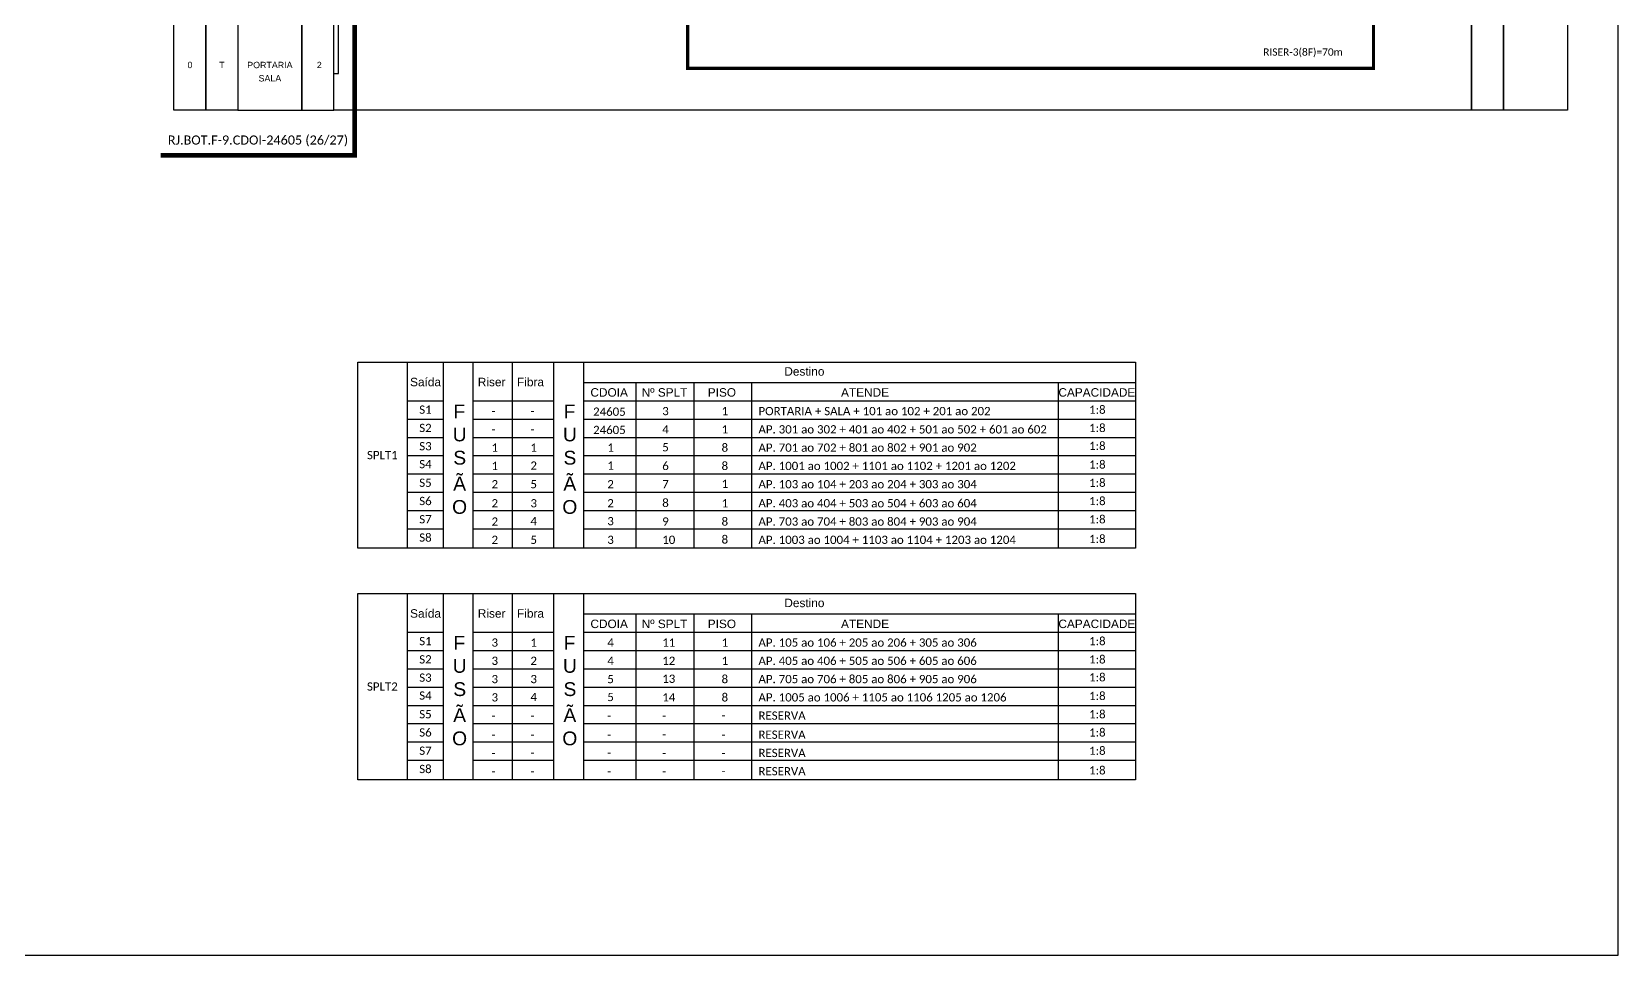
# Model space of a CAD drawing. Extents: x -89 to 749, y 705 to 1299.
# Drawn here: x 404.6 to 749.2, y 705 to 905.6 of the extents above; entities that cross this region are included whole.
import ezdxf
from ezdxf.enums import TextEntityAlignment as Align

# ---------------------------------------------------------------- set-up
doc = ezdxf.new("R2010")
doc.units = 0
doc.styles.add('ARIAL', font='arial.ttf')
doc.styles.add('WMF-Calibri0', font='calibri.ttf')

msp = doc.modelspace()

# ---------------------------------------------------------------- linework, layer by layer
at = {"color": 7}
for p, q in [((475.47, 833.84), (644.37, 833.84)), ((475.47, 793.42), (475.47, 833.84)), ((486.13, 833.84), (486.13, 793.42)), ((494.01, 833.84), (494.01, 793.42)), ((500.49, 793.42), (500.49, 833.84)), ((508.94, 833.84), (508.94, 793.42)), ((517.95, 833.84), (517.95, 793.42)), ((524.43, 833.84), (524.43, 793.42)), ((644.37, 833.84), (644.37, 793.42)), ((524.43, 829.43), (644.37, 829.43)), ((535.84, 829.43), (535.84, 793.42)), ((548.41, 829.43), (548.41, 793.42)), ((560.96, 829.43), (560.96, 793.42)), ((627.58, 829.43), (627.58, 793.42)), ((486.13, 825.46), (494.01, 825.46)), ((500.49, 825.46), (517.95, 825.46)), ((524.43, 825.46), (644.37, 825.46)), ((486.13, 821.49), (494.01, 821.49)), ((500.49, 821.49), (517.95, 821.49)), ((524.43, 821.49), (644.37, 821.49)), ((486.13, 817.52), (494.01, 817.52)), ((500.49, 817.52), (517.95, 817.52)), ((524.43, 817.52), (644.37, 817.52)), ((486.13, 813.55), (494.01, 813.55)), ((500.49, 813.55), (517.95, 813.55)), ((524.43, 813.55), (644.37, 813.55)), ((486.13, 809.58), (494.01, 809.58)), ((500.49, 809.58), (517.95, 809.58)), ((524.43, 809.58), (644.37, 809.58)), ((486.13, 805.62), (494.01, 805.62)), ((500.49, 805.62), (517.95, 805.62)), ((524.43, 805.62), (644.37, 805.62)), ((486.13, 801.65), (494.01, 801.65)), ((500.49, 801.65), (517.95, 801.65)), ((524.43, 801.65), (644.37, 801.65)), ((486.13, 797.68), (494.01, 797.68)), ((500.49, 797.68), (517.95, 797.68)), ((524.43, 797.68), (644.37, 797.68)), ((644.37, 793.42), (475.47, 793.42)), ((475.47, 783.57), (644.37, 783.57)), ((475.47, 743.15), (475.47, 783.57)), ((486.13, 783.57), (486.13, 743.15)), ((494.01, 783.57), (494.01, 743.15)), ((500.49, 743.15), (500.49, 783.57)), ((508.94, 783.57), (508.94, 743.15)), ((517.95, 783.57), (517.95, 743.15)), ((524.43, 783.57), (524.43, 743.15)), ((644.37, 783.57), (644.37, 743.15)), ((524.43, 779.15), (644.37, 779.15)), ((535.84, 779.15), (535.84, 743.15)), ((548.41, 779.15), (548.41, 743.15)), ((560.96, 779.15), (560.96, 743.15)), ((627.58, 779.15), (627.58, 743.15)), ((486.13, 775.19), (494.01, 775.19)), ((500.49, 775.19), (517.95, 775.19)), ((524.43, 775.19), (644.37, 775.19)), ((486.13, 771.22), (494.01, 771.22)), ((500.49, 771.22), (517.95, 771.22)), ((524.43, 771.22), (644.37, 771.22)), ((486.13, 767.25), (494.01, 767.25)), ((500.49, 767.25), (517.95, 767.25)), ((524.43, 767.25), (644.37, 767.25)), ((486.13, 763.28), (494.01, 763.28)), ((500.49, 763.28), (517.95, 763.28)), ((524.43, 763.28), (644.37, 763.28)), ((486.13, 759.31), (494.01, 759.31)), ((500.49, 759.31), (517.95, 759.31)), ((524.43, 759.31), (644.37, 759.31)), ((486.13, 755.34), (494.01, 755.34)), ((500.49, 755.34), (517.95, 755.34)), ((524.43, 755.34), (644.37, 755.34)), ((486.13, 751.37), (494.01, 751.37)), ((500.49, 751.37), (517.95, 751.37)), ((524.43, 751.37), (644.37, 751.37)), ((486.13, 747.41), (494.01, 747.41)), ((500.49, 747.41), (517.95, 747.41)), ((524.43, 747.41), (644.37, 747.41)), ((644.37, 743.15), (475.47, 743.15))]:
    msp.add_line(p, q, dxfattribs=at)
msp.add_lwpolyline([(-89.32, 705.02), (749.25, 705.02), (749.25, 1299.02), (-89.32, 1299.02), (-89.32, 705.02)])
at = {"color": 30, "const_width": 0.66}
msp.add_lwpolyline([(696.08, 1086.64), (696.08, 897.67), (547.09, 897.67), (547.09, 930.35), (531.78, 930.35), (531.78, 925.31)], dxfattribs=at)
at = {"color": 3}
msp.add_lwpolyline([(470.23, 896.52), (471.22, 896.52), (471.22, 937.74), (472.16, 938.65), (471.22, 939.55), (471.22, 1042.17), (470.23, 1042.17)], dxfattribs=at)
at = {"color": 1, "const_width": 1}
msp.add_lwpolyline([(432.62, 878.8), (474.74, 878.8), (474.74, 919.17), (477.05, 919.17)], dxfattribs=at)
for points in [[(435.51, 908.22), (442.45, 908.22), (442.45, 888.58), (435.51, 888.58)], [(442.45, 908.22), (449.4, 908.22), (449.4, 888.58), (442.45, 888.58)], [(463.29, 908.22), (449.4, 908.22), (449.4, 888.58), (463.29, 888.58)], [(470.23, 908.22), (463.29, 908.22), (463.29, 888.58), (470.23, 888.58)], [(470.23, 908.22), (717.39, 908.22), (717.39, 888.58), (470.23, 888.58)], [(717.39, 908.22), (724.33, 908.22), (724.33, 888.58), (717.39, 888.58)], [(724.33, 908.22), (738.22, 908.22), (738.22, 888.58), (724.33, 888.58)]]:
    msp.add_lwpolyline(points, close=True)

# ---------------------------------------------------------------- texts
at = {"color": 30, "style": 'WMF-Calibri0'}
msp.add_text('RISER-3(8F)=70m', height=1.5874, dxfattribs=at).set_placement((672.12, 900.42))
at = {"style": 'ARIAL'}
for s, p in [('0', (438.98, 898.4)), ('T', (445.93, 898.4)), ('PORTARIA', (456.34, 898.4)), ('SALA', (456.34, 895.51)), ('2', (467.07, 898.4))]:
    msp.add_text(s, height=1.38, dxfattribs=at).set_placement(p, align=Align.MIDDLE_CENTER)
at = {"color": 1, "style": 'WMF-Calibri0'}
msp.add_text('RJ.BOT.F-9.CDOI-24605 (26/27)', height=1.9734, dxfattribs=at).set_placement((453.75, 882.1, 2.19), align=Align.MIDDLE_CENTER)
at = {"color": 7, "style": 'ARIAL'}
for s, p in [('Saída', (490.15, 829.54)), ('Destino', (572.45, 831.84)), ('Riser', (504.51, 829.54)), ('Fibra', (512.96, 829.54)), ('CDOIA', (530.04, 827.28)), ('Nº SPLT', (542.07, 827.28)), ('PISO', (554.53, 827.28)), ('ATENDE', (585.62, 827.28)), ('CAPACIDADE', (635.98, 827.28)), ('Destino', (572.45, 781.56)), ('Saída', (490.15, 779.27)), ('Riser', (504.51, 779.27)), ('Fibra', (512.96, 779.27)), ('CDOIA', (530.04, 777.01)), ('Nº SPLT', (542.07, 777.01)), ('PISO', (554.53, 777.01)), ('ATENDE', (585.62, 777.01)), ('CAPACIDADE', (635.98, 777.01))]:
    msp.add_text(s, height=1.84, dxfattribs=at).set_placement(p, align=Align.MIDDLE_CENTER)
at = {"color": 7, "linetype": 'Continuous', "style": 'ARIAL'}
for s, p in [('F', (496.2, 821.65)), ('F', (520.14, 821.65)), ('U', (496.05, 816.65)), ('U', (519.99, 816.65)), ('S', (496.18, 811.6)), ('S', (520.12, 811.6)), ('Ã', (496.16, 805.95)), ('Ã', (520.1, 805.95)), ('O', (495.92, 800.9)), ('O', (519.86, 800.9)), ('F', (496.2, 771.38)), ('F', (520.14, 771.38)), ('U', (496.05, 766.38)), ('U', (519.99, 766.38)), ('S', (496.18, 761.33)), ('S', (520.12, 761.33)), ('Ã', (496.16, 755.68)), ('Ã', (520.1, 755.68)), ('O', (495.92, 750.63)), ('O', (519.86, 750.63))]:
    msp.add_text(s, height=3, dxfattribs=at).set_placement(p)
at = {"color": 7, "style": 'WMF-Calibri0'}
for s, height, p in [('24605', 1.793, (526.55, 822.2)), ('3', 1.79, (541.57, 822.33)), ('1', 1.79, (554.46, 822.33)), ('PORTARIA + SALA + 101 ao 102 + 201 ao 202', 1.7927, (562.47, 822.33)), ('-', 1.79, (504.49, 822.33)), ('-', 1.79, (512.94, 822.33)), ('-', 1.79, (504.49, 818.36)), ('-', 1.79, (512.94, 818.36)), ('24605', 1.793, (526.55, 818.23)), ('4', 1.79, (541.57, 818.36)), ('1', 1.79, (554.46, 818.36)), ('AP. 301 ao 302 + 401 ao 402 + 501 ao 502 + 601 ao 602', 1.7927, (562.47, 818.36)), ('1', 1.79, (504.49, 814.39)), ('1', 1.79, (512.94, 814.39)), ('1', 1.79, (529.64, 814.39)), ('5', 1.79, (541.57, 814.47)), ('8', 1.79, (554.46, 814.39)), ('AP. 701 ao 702 + 801 ao 802 + 901 ao 902', 1.7927, (562.47, 814.39)), ('1', 1.79, (504.49, 810.42)), ('2', 1.79, (512.94, 810.5)), ('1', 1.79, (529.64, 810.5)), ('6', 1.79, (541.57, 810.42)), ('8', 1.79, (554.46, 810.42)), ('AP. 1001 ao 1002 + 1101 ao 1102 + 1201 ao 1202', 1.7927, (562.47, 810.42)), ('2', 1.79, (504.49, 806.45)), ('5', 1.79, (512.94, 806.45)), ('2', 1.79, (529.64, 806.45)), ('7', 1.79, (541.57, 806.45)), ('1', 1.79, (554.46, 806.53)), ('AP. 103 ao 104 + 203 ao 204 + 303 ao 304', 1.7927, (562.47, 806.45)), ('2', 1.79, (504.49, 802.31)), ('3', 1.79, (512.94, 802.31)), ('2', 1.79, (529.64, 802.31)), ('8', 1.79, (541.57, 802.39)), ('1', 1.79, (554.46, 802.31)), ('AP. 403 ao 404 + 503 ao 504 + 603 ao 604', 1.7927, (562.47, 802.31)), ('2', 1.79, (504.49, 798.34)), ('4', 1.79, (512.94, 798.42)), ('3', 1.79, (529.64, 798.42)), ('9', 1.79, (541.57, 798.34)), ('8', 1.79, (554.46, 798.34)), ('AP. 703 ao 704 + 803 ao 804 + 903 ao 904', 1.7927, (562.47, 798.34)), ('2', 1.79, (504.49, 794.37)), ('5', 1.79, (512.94, 794.37)), ('3', 1.79, (529.64, 794.37)), ('10', 1.793, (541.57, 794.37)), ('8', 1.79, (554.46, 794.45)), ('AP. 1003 ao 1004 + 1103 ao 1104 + 1203 ao 1204', 1.7927, (562.47, 794.37)), ('3', 1.79, (504.49, 772.05)), ('1', 1.79, (512.94, 772.05)), ('4', 1.79, (529.64, 772.05)), ('11', 1.793, (541.57, 772.05)), ('1', 1.79, (554.46, 772.05)), ('AP. 105 ao 106 + 205 ao 206 + 305 ao 306', 1.7927, (562.47, 772.05)), ('3', 1.79, (504.49, 768.09)), ('2', 1.79, (512.94, 768.09)), ('4', 1.79, (529.64, 768.09)), ('12', 1.793, (541.57, 768.09)), ('1', 1.79, (554.46, 768.09)), ('AP. 405 ao 406 + 505 ao 506 + 605 ao 606', 1.7927, (562.47, 768.09)), ('3', 1.79, (504.49, 764.12)), ('3', 1.79, (512.94, 764.12)), ('5', 1.79, (529.64, 764.12)), ('13', 1.793, (541.57, 764.19)), ('8', 1.79, (554.46, 764.12)), ('AP. 705 ao 706 + 805 ao 806 + 905 ao 906', 1.7927, (562.47, 764.12)), ('3', 1.79, (504.49, 760.15)), ('4', 1.79, (512.94, 760.23)), ('5', 1.79, (529.64, 760.23)), ('14', 1.793, (541.57, 760.15)), ('8', 1.79, (554.46, 760.15)), ('AP. 1005 ao 1006 + 1105 ao 1106 1205 ao 1206', 1.7927, (562.47, 760.15)), ('-', 1.79, (504.49, 756.18)), ('-', 1.79, (512.94, 756.18)), ('-', 1.79, (529.64, 756.18)), ('-', 1.79, (541.57, 756.18)), ('-', 1.79, (554.46, 756.26)), ('RESERVA', 1.793, (562.47, 756.18)), ('-', 1.79, (504.49, 752.04)), ('-', 1.79, (512.94, 752.04)), ('-', 1.79, (529.64, 752.04)), ('-', 1.79, (541.57, 752.12)), ('-', 1.79, (554.46, 752.04)), ('RESERVA', 1.793, (562.47, 752.04)), ('-', 1.79, (504.49, 748.07)), ('-', 1.79, (512.94, 748.15)), ('-', 1.79, (529.64, 748.15)), ('-', 1.79, (541.57, 748.07)), ('-', 1.79, (554.46, 748.07)), ('RESERVA', 1.793, (562.47, 748.07)), ('-', 1.79, (504.49, 744.1)), ('-', 1.79, (512.94, 744.1)), ('-', 1.79, (529.64, 744.1)), ('-', 1.79, (541.57, 744.1)), ('-', 1.79, (554.46, 744.18)), ('RESERVA', 1.793, (562.47, 744.1))]:
    msp.add_text(s, height=height, dxfattribs=at).set_placement(p)
at = {"color": 7, "lineweight": 0, "style": 'WMF-Calibri0', "flags": 8}
for tag, p, s in [('S1', (488.78, 822.64), 'S1'), ('1:8', (634.3, 822.64), '1:8'), ('S2', (488.78, 818.67), 'S2'), ('1:8', (634.3, 818.67), '1:8'), ('SPLT1', (477.43, 812.77), 'XX'), ('S3', (488.78, 814.7), 'S3'), ('1:8', (634.3, 814.78), '1:8'), ('S4', (488.78, 810.81), 'S4'), ('1:8', (634.3, 810.73), '1:8'), ('S5', (488.78, 806.77), 'S5'), ('1:8', (634.3, 806.77), '1:8'), ('S6', (488.78, 802.8), 'S6'), ('1:8', (634.3, 802.8), '1:8'), ('S7', (488.78, 798.83), 'S7'), ('1:8', (634.3, 798.83), '1:8'), ('S8', (488.78, 794.86), 'S8'), ('1:8', (634.3, 794.57), '1:8'), ('S1', (488.78, 772.37), 'S1'), ('1:8', (634.3, 772.37), '1:8'), ('S2', (488.78, 768.4), 'S2'), ('1:8', (634.3, 768.4), '1:8'), ('S3', (488.78, 764.43), 'S3'), ('1:8', (634.3, 764.51), '1:8'), ('SPLT2', (477.43, 762.5), 'XX'), ('S4', (488.78, 760.54), 'S4'), ('1:8', (634.3, 760.46), '1:8'), ('S5', (488.78, 756.49), 'S5'), ('1:8', (634.3, 756.49), '1:8'), ('S6', (488.78, 752.53), 'S6'), ('1:8', (634.3, 752.53), '1:8'), ('S7', (488.78, 748.56), 'S7'), ('1:8', (634.3, 748.56), '1:8'), ('S8', (488.78, 744.59), 'S8'), ('1:8', (634.3, 744.3), '1:8')]:
    msp.add_attdef(tag, p, s, height=1.793, dxfattribs=at)

doc.saveas('drawing.dxf')
